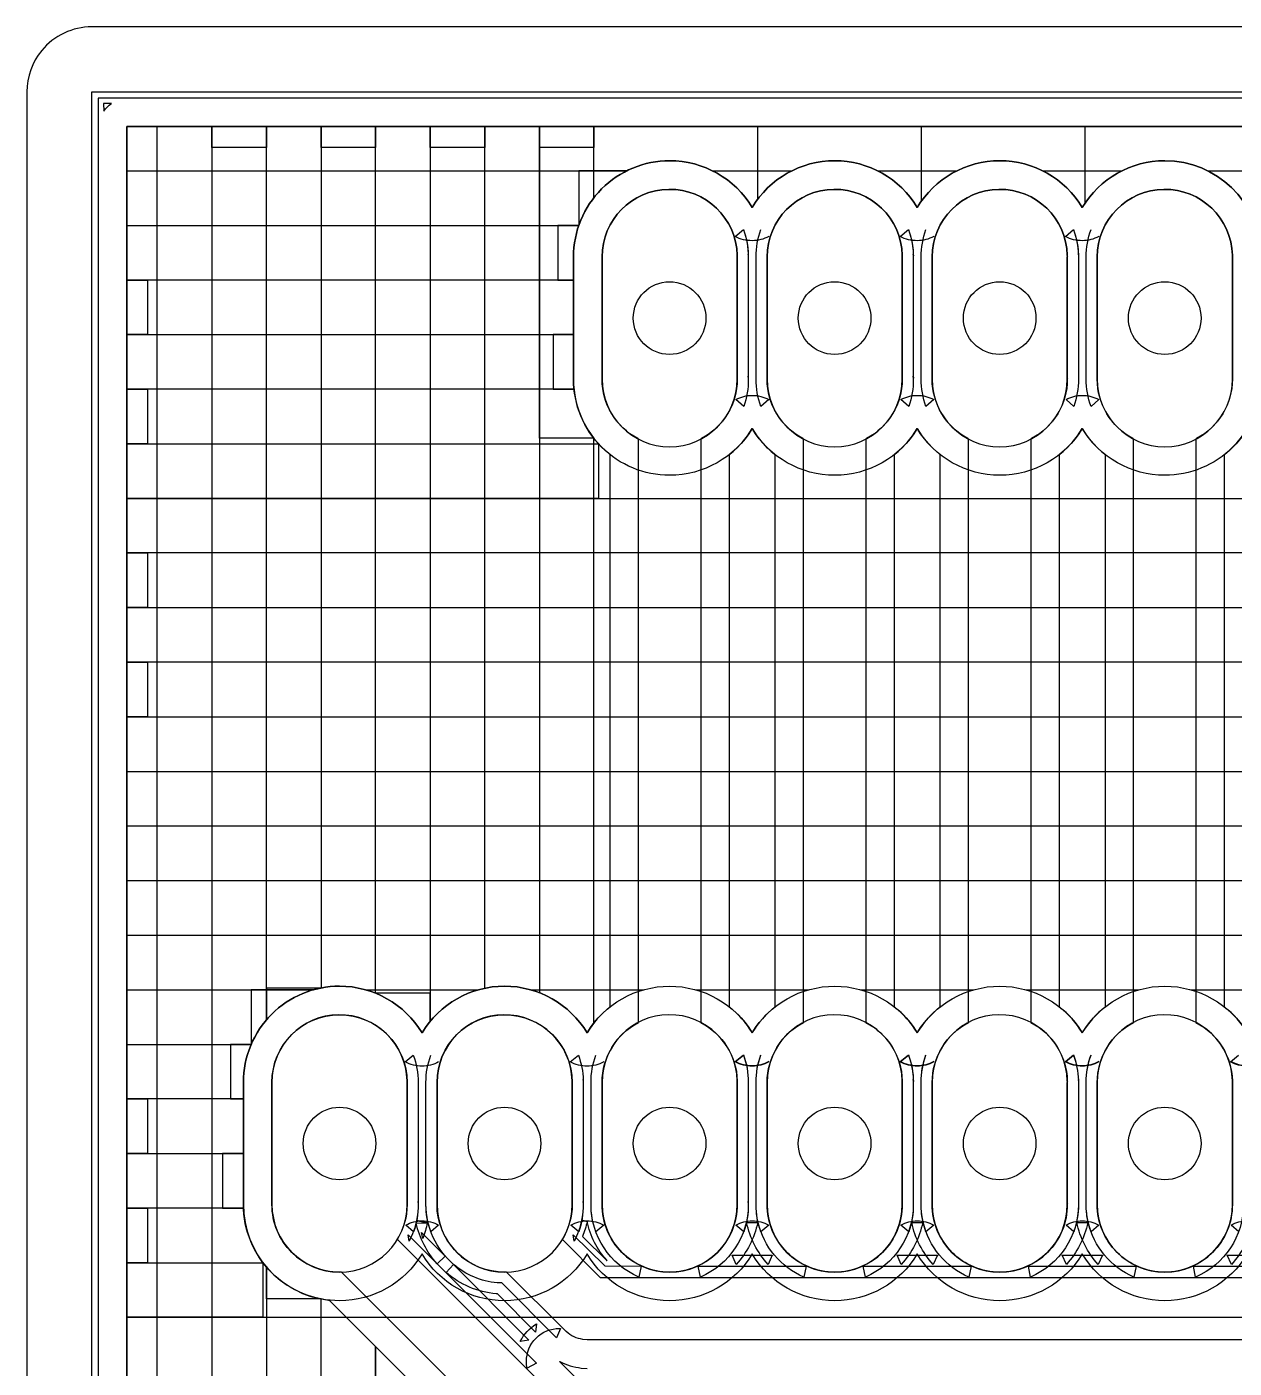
# Model space of a CAD drawing. Extents: x -29 to 3249, y -29 to 2286.
# Drawn here: x -29 to 702, y 1474 to 2286 of the extents above; entities that cross this region are included whole.
import ezdxf

# ---------------------------------------------------------------- set-up
doc = ezdxf.new("R2010")
doc.units = 0
doc.header["$MEASUREMENT"] = 0
doc.layers.get('0').update_dxf_attribs({"linetype": 'CONTINUOUS'})
for name, color, linetype in [('BoardOutline', 7, 'CONTINUOUS'), ('CuttingOutside', 7, 'CONTINUOUS'), ('DrillPlated', 7, 'CONTINUOUS'), ('InsulateBottom', 7, 'CONTINUOUS'), ('InsulateTop', 7, 'CONTINUOUS')]:
    doc.layers.add(name, color=color, linetype=linetype)

# ---------------------------------------------------------------- blocks, each defined once
blk = doc.blocks.new('T3')
blk.add_circle((0, 0), 22)
blk.add_circle((0, 0), 22)

msp = doc.modelspace()

# ---------------------------------------------------------------- linework, layer by layer
at = {"layer": 'BoardOutline'}
msp.add_lwpolyline([(10.000001, 10.000001), (10.000001, 2247), (10.000001, 2247), (3209.199951, 2247), (3209.199951, 2247), (3209.199951, 10.000001), (3209.199951, 10.000001), (10.000001, 10.000001)], dxfattribs=at)
msp.add_lwpolyline([(10.000001, 10.000001), (10.000001, 2247), (10.000001, 2247), (3209.199951, 2247), (3209.199951, 2247), (3209.199951, 10.000001), (3209.199951, 10.000001), (10.000001, 10.000001)], dxfattribs=at)
at = {"layer": 'CuttingOutside'}
msp.add_lwpolyline([(1530.885742, 2286.435059), (10.000001, 2286.417236), (10.000001, 2286.417236, 0.224434), (-20.433071, 2272.047119), (-20.433071, 2272.047119), (-20.433071, 2272.007813), (-20.433071, 2272.007813, 0.173802), (-29.409449, 2247.007813), (-29.409449, 2247.007813), (-29.429132, 1207.263794)], format="xyb", dxfattribs=at)
at = {"layer": 'InsulateBottom'}
for points in [[(3205.511719, 2243.307129), (13.779527, 2243.307129), (13.779527, 2243.307129), (13.779527, 13.779527), (13.779527, 13.779527), (3205.511719, 13.779527), (3205.511719, 13.779527), (3205.511719, 2243.307129)], [(3188.189209, 2225.984375), (31.102364, 2225.984375), (31.102364, 2225.984375), (31.102364, 31.102364), (31.102364, 31.102364), (3188.189209, 31.102364), (3188.189209, 31.102364), (3188.189209, 2225.984375)], [(31.102364, 2199.212646), (334.055115, 2199.212646), (334.055115, 2199.212646), (304.921265, 2199.212646), (304.921265, 2199.212646), (304.921265, 2166.141846)], [(386.023651, 2199.212646), (434.055145, 2199.212646)], [(486.023621, 2199.212646), (534.055115, 2199.212646)], [(586.023621, 2199.212646), (634.055115, 2199.212646)], [(686.023621, 2199.212646), (1384.055054, 2199.212646), (1384.055054, 2199.212646), (1354.921265, 2199.212646), (1354.921265, 2199.212646), (1354.921265, 2166.141846)], [(31.102364, 2166.141846), (304.921265, 2166.141846), (304.921265, 2166.141846), (292.322845, 2166.141846), (292.322845, 2166.141846), (292.322845, 2133.070801), (292.322845, 2133.070801), (301.771637, 2133.070801), (301.771637, 2133.070801), (31.102364, 2133.070801), (31.102364, 2133.070801), (43.700787, 2133.070801), (43.700787, 2133.070801), (43.700787, 2100), (43.700787, 2100), (31.102364, 2100), (31.102364, 2100), (301.771637, 2100), (301.771637, 2100), (289.566925, 2100), (289.566925, 2100), (289.566925, 2066.928955), (289.566925, 2066.928955), (302.165344, 2066.928955), (302.165344, 2066.928955), (31.102364, 2066.928955), (31.102364, 2066.928955), (43.700787, 2066.928955), (43.700787, 2066.928955), (43.700787, 2033.858276), (43.700787, 2033.858276), (31.102364, 2033.858276), (31.102364, 2033.858276), (316.929138, 2033.858276), (316.929138, 2033.858276), (316.929138, 2000.787476), (316.929138, 2000.787476), (31.102364, 2000.787476), (31.102364, 2000.787476), (3188.189209, 2000.787476)], [(3188.189209, 1967.716553), (31.102364, 1967.716553), (31.102364, 1967.716553), (43.700787, 1967.716553), (43.700787, 1967.716553), (43.700787, 1934.64563), (43.700787, 1934.64563), (31.102364, 1934.64563), (31.102364, 1934.64563), (3188.189209, 1934.64563)], [(3188.189209, 1901.574829), (31.102364, 1901.574829), (31.102364, 1901.574829), (43.700787, 1901.574829), (43.700787, 1901.574829), (43.700787, 1868.504028), (43.700787, 1868.504028), (31.102364, 1868.504028), (31.102364, 1868.504028), (3188.189209, 1868.504028)], [(31.102364, 1835.433105), (1184.251953, 1835.433105), (1184.251953, 1835.433105), (1151.18103, 1835.433105), (1151.18103, 1835.433105), (1151.18103, 1802.362183)], [(31.102364, 1802.362183), (1151.18103, 1802.362183), (1151.18103, 1802.362183), (1118.110229, 1802.362183), (1118.110229, 1802.362183), (1118.110229, 1769.29126)], [(31.102364, 1769.29126), (1118.110229, 1769.29126), (1118.110229, 1769.29126), (1085.039307, 1769.29126), (1085.039307, 1769.29126), (1085.039307, 1736.220581)], [(31.102364, 1736.220581), (1085.039307, 1736.220581), (1085.039307, 1736.220581), (1051.968506, 1736.220581), (1051.968506, 1736.220581), (1051.968506, 1703.149658)], [(31.102364, 1703.149658), (144.291336, 1703.149658), (144.291336, 1703.149658), (106.496071, 1703.149658), (106.496071, 1703.149658), (106.496071, 1670.078735)], [(175.787399, 1703.149658), (244.291336, 1703.149658)], [(275.787415, 1703.149658), (344.291321, 1703.149658)], [(375.787415, 1703.149658), (444.291321, 1703.149658)], [(475.787415, 1703.149658), (544.291321, 1703.149658)], [(575.787415, 1703.149658), (644.291321, 1703.149658)], [(675.787415, 1703.149658), (744.291382, 1703.149658)], [(31.102364, 1670.078735), (106.496071, 1670.078735), (106.496071, 1670.078735), (93.897636, 1670.078735), (93.897636, 1670.078735), (93.897636, 1637.007813), (93.897636, 1637.007813), (101.771652, 1637.007813), (101.771652, 1637.007813), (31.102364, 1637.007813), (31.102364, 1637.007813), (43.700787, 1637.007813), (43.700787, 1637.007813), (43.700787, 1603.93689), (43.700787, 1603.93689), (31.102364, 1603.93689), (31.102364, 1603.93689), (101.771652, 1603.93689), (101.771652, 1603.93689), (89.173225, 1603.93689), (89.173225, 1603.93689), (89.173225, 1570.866211), (89.173225, 1570.866211), (101.771652, 1570.866211), (101.771652, 1570.866211), (31.102364, 1570.866211), (31.102364, 1570.866211), (43.700787, 1570.866211), (43.700787, 1570.866211), (43.700787, 1537.795288), (43.700787, 1537.795288), (31.102364, 1537.795288), (31.102364, 1537.795288), (113.58268, 1537.795288), (113.58268, 1537.795288), (113.58268, 1504.724365), (113.58268, 1504.724365), (31.102364, 1504.724365), (31.102364, 1504.724365), (953.543274, 1504.724365)]]:
    msp.add_lwpolyline(points, dxfattribs=at)
for points in [[(21.850393, 2239.960693), (17.125984, 2239.960693), (17.125984, 2239.960693), (17.322834, 2235.433105), (17.322834, 2235.433105, -0.096546), (21.850393, 2239.960693)], [(718.307129, 2073.031494, -0.414214), (660.039368, 2014.763672), (660.039368, 2014.763672, -0.263757), (610.039368, 2043.110229), (610.039368, 2043.110229, -0.263757), (560.039368, 2014.763672), (560.039368, 2014.763672, -0.263757), (510.039368, 2043.110229), (510.039368, 2043.110229, -0.263757), (460.039368, 2014.763672), (460.039368, 2014.763672, -0.263757), (410.039368, 2043.110229), (410.039368, 2043.110229, -0.263757), (360.039368, 2014.763672), (360.039368, 2014.763672, -0.414214), (301.771637, 2073.031494), (301.771637, 2073.031494), (301.771637, 2147.047363), (301.771637, 2147.047363, -0.414214), (360.039368, 2205.314941), (360.039368, 2205.314941, -0.263757), (410.039368, 2176.968506), (410.039368, 2176.968506, -0.263757), (460.039368, 2205.314941), (460.039368, 2205.314941, -0.263757), (510.039368, 2176.968506), (510.039368, 2176.968506, -0.263757), (560.039368, 2205.314941), (560.039368, 2205.314941, -0.263757), (610.039368, 2176.968506)], [(610.039368, 2176.968506, -0.263757), (660.039368, 2205.314941), (660.039368, 2205.314941, -0.403376), (718.307129, 2149.212646)], [(400.984222, 2148.031494, 0.988056), (319.094482, 2147.047363), (319.094482, 2147.047363), (319.094482, 2073.031494), (319.094482, 2073.031494, 1), (400.984222, 2073.031494), (400.984222, 2073.031494), (400.984222, 2147.047363), (400.984222, 2147.047363, 0.049629), (400.984222, 2147.834717), (400.984222, 2147.834717), (400.984222, 2148.031494)], [(500.984253, 2148.031494, 0.988056), (419.094513, 2147.047363), (419.094513, 2147.047363), (419.094513, 2073.031494), (419.094513, 2073.031494, 1), (500.984253, 2073.031494), (500.984253, 2073.031494), (500.984253, 2147.047363), (500.984253, 2147.047363, 0.049629), (500.984253, 2147.834717), (500.984253, 2147.834717), (500.984253, 2148.031494)], [(600.984253, 2148.031494, 0.988056), (519.094482, 2147.047363), (519.094482, 2147.047363), (519.094482, 2073.031494), (519.094482, 2073.031494, 1), (600.984253, 2073.031494), (600.984253, 2073.031494), (600.984253, 2147.047363), (600.984253, 2147.047363, 0.049629), (600.984253, 2147.834717), (600.984253, 2147.834717), (600.984253, 2148.031494)], [(700.984253, 2148.031494, 0.988056), (619.094482, 2147.047363), (619.094482, 2147.047363), (619.094482, 2073.031494), (619.094482, 2073.031494, 1), (700.984253, 2073.031494), (700.984253, 2073.031494), (700.984253, 2147.047363), (700.984253, 2147.047363, 0.049628), (700.984253, 2147.834717), (700.984253, 2147.834717), (700.984253, 2148.031494)], [(420.078735, 2159.448975, -0.128687), (410.039368, 2156.889648), (410.039368, 2156.889648, -0.132996), (399.803131, 2159.448975), (399.803131, 2159.448975), (404.724426, 2163.58252), (404.724426, 2163.58252, -0.08052), (407.677185, 2148.425293), (407.677185, 2148.425293), (407.677185, 2148.818848), (407.677185, 2148.818848, -0.041448), (407.677185, 2147.047363), (407.677185, 2147.047363), (407.677185, 2074.212646), (407.677185, 2074.212646), (407.677185, 2074.803223), (407.677185, 2074.803223, -0.041454), (407.677185, 2073.031494), (407.677185, 2073.031494, -0.088838), (404.921265, 2056.496094), (404.921265, 2056.496094), (400.196869, 2060.629883), (400.196869, 2060.629883, -0.128667), (410.039368, 2063.188965), (410.039368, 2063.188965, -0.128686), (420.078735, 2060.629883), (420.078735, 2060.629883), (415.354309, 2056.496094), (415.354309, 2056.496094, -0.088837), (412.401581, 2073.031494), (412.401581, 2073.031494), (412.401581, 2147.047363), (412.401581, 2147.047363, -0.088836), (415.354309, 2163.58252)], [(520.078735, 2159.448975, -0.128687), (510.039368, 2156.889648), (510.039368, 2156.889648, -0.132996), (499.803131, 2159.448975), (499.803131, 2159.448975), (504.724396, 2163.58252), (504.724396, 2163.58252, -0.088836), (507.677185, 2147.047363), (507.677185, 2147.047363), (507.677185, 2074.212646), (507.677185, 2074.212646), (507.677185, 2074.803223), (507.677185, 2074.803223, -0.041454), (507.677185, 2073.031494), (507.677185, 2073.031494, -0.088838), (504.921265, 2056.496094), (504.921265, 2056.496094), (500.196869, 2060.629883), (500.196869, 2060.629883, -0.128667), (510.039368, 2063.188965), (510.039368, 2063.188965, -0.128686), (520.078735, 2060.629883), (520.078735, 2060.629883), (515.354309, 2056.496094), (515.354309, 2056.496094, -0.088837), (512.40155, 2073.031494), (512.40155, 2073.031494), (512.40155, 2147.047363), (512.40155, 2147.047363, -0.088836), (515.354309, 2163.58252)], [(620.078735, 2159.448975, -0.128687), (610.039368, 2156.889648), (610.039368, 2156.889648, -0.132995), (599.803162, 2159.448975), (599.803162, 2159.448975), (604.724365, 2163.58252), (604.724365, 2163.58252, -0.088836), (607.677185, 2147.047363), (607.677185, 2147.047363), (607.677185, 2073.031494), (607.677185, 2073.031494, -0.088838), (604.921265, 2056.496094), (604.921265, 2056.496094), (600.196838, 2060.629883), (600.196838, 2060.629883, -0.128667), (610.039368, 2063.188965), (610.039368, 2063.188965, -0.128686), (620.078735, 2060.629883), (620.078735, 2060.629883), (615.354309, 2056.496094), (615.354309, 2056.496094, -0.088837), (612.40155, 2073.031494), (612.40155, 2073.031494), (612.40155, 2147.047363), (612.40155, 2147.047363, -0.088836), (615.354309, 2163.58252)], [(710.039368, 1543.110229, -0.263757), (660.039368, 1514.763794), (660.039368, 1514.763794, -0.263757), (610.039368, 1543.110229), (610.039368, 1543.110229, -0.263757), (560.039368, 1514.763794), (560.039368, 1514.763794, -0.263757), (510.039368, 1543.110229), (510.039368, 1543.110229, -0.263757), (460.039368, 1514.763794), (460.039368, 1514.763794, -0.263757), (410.039368, 1543.110229), (410.039368, 1543.110229, -0.263757), (360.039368, 1514.763794), (360.039368, 1514.763794, -0.263757), (310.039368, 1543.110229), (310.039368, 1543.110229, -0.263757), (260.039368, 1514.763794), (260.039368, 1514.763794, -0.263757), (210.039368, 1543.110229), (210.039368, 1543.110229, -0.263757), (160.039368, 1514.763794), (160.039368, 1514.763794, -0.414214), (101.771652, 1573.031494), (101.771652, 1573.031494), (101.771652, 1647.047241), (101.771652, 1647.047241, -0.414214), (160.039368, 1705.314941), (160.039368, 1705.314941, -0.263757), (210.039368, 1676.968506), (210.039368, 1676.968506, -0.263757), (260.039368, 1705.314941), (260.039368, 1705.314941, -0.263757), (310.039368, 1676.968506), (310.039368, 1676.968506, -0.263757), (360.039368, 1705.314941), (360.039368, 1705.314941, -0.263757), (410.039368, 1676.968506), (410.039368, 1676.968506, -0.263757), (460.039368, 1705.314941), (460.039368, 1705.314941, -0.263757), (510.039368, 1676.968506), (510.039368, 1676.968506, -0.263757), (560.039368, 1705.314941), (560.039368, 1705.314941, -0.263757), (610.039368, 1676.968506), (610.039368, 1676.968506, -0.263757), (660.039368, 1705.314941), (660.039368, 1705.314941, -0.263757), (710.039368, 1676.968506)], [(200.984253, 1648.031494, 0.988055), (119.09449, 1647.047241), (119.09449, 1647.047241), (119.09449, 1573.031494), (119.09449, 1573.031494, 1), (200.984253, 1573.031494), (200.984253, 1573.031494), (200.984253, 1647.047241), (200.984253, 1647.047241, 0.049629), (200.984253, 1647.834595), (200.984253, 1647.834595), (200.984253, 1648.031494)], [(300.984253, 1648.031494, 0.988055), (219.094498, 1647.047241), (219.094498, 1647.047241), (219.094498, 1573.031494), (219.094498, 1573.031494, 1), (300.984253, 1573.031494), (300.984253, 1573.031494), (300.984253, 1647.047241), (300.984253, 1647.047241, 0.049629), (300.984253, 1647.834595), (300.984253, 1647.834595), (300.984253, 1648.031494)], [(400.984222, 1648.031494, 0.988055), (319.094482, 1647.047241), (319.094482, 1647.047241), (319.094482, 1573.031494), (319.094482, 1573.031494, 1), (400.984222, 1573.031494), (400.984222, 1573.031494), (400.984222, 1647.047241), (400.984222, 1647.047241, 0.049629), (400.984222, 1647.834595), (400.984222, 1647.834595), (400.984222, 1648.031494)], [(500.984253, 1648.031494, 0.988055), (419.094513, 1647.047241), (419.094513, 1647.047241), (419.094513, 1573.031494), (419.094513, 1573.031494, 1), (500.984253, 1573.031494), (500.984253, 1573.031494), (500.984253, 1647.047241), (500.984253, 1647.047241, 0.049629), (500.984253, 1647.834595), (500.984253, 1647.834595), (500.984253, 1648.031494)], [(600.984253, 1648.031494, 0.988055), (519.094482, 1647.047241), (519.094482, 1647.047241), (519.094482, 1573.031494), (519.094482, 1573.031494, 1), (600.984253, 1573.031494), (600.984253, 1573.031494), (600.984253, 1647.047241), (600.984253, 1647.047241, 0.049629), (600.984253, 1647.834595), (600.984253, 1647.834595), (600.984253, 1648.031494)], [(700.984253, 1648.031494, 0.988055), (619.094482, 1647.047241), (619.094482, 1647.047241), (619.094482, 1573.031494), (619.094482, 1573.031494, 1), (700.984253, 1573.031494), (700.984253, 1573.031494), (700.984253, 1647.047241), (700.984253, 1647.047241, 0.049628), (700.984253, 1647.834595), (700.984253, 1647.834595), (700.984253, 1648.031494)], [(220.078751, 1659.44873, -0.128686), (210.039368, 1656.889771), (210.039368, 1656.889771, -0.132994), (199.803162, 1659.44873), (199.803162, 1659.44873), (204.724411, 1663.582642), (204.724411, 1663.582642, -0.088837), (207.677155, 1647.047241), (207.677155, 1647.047241), (207.677155, 1573.031494), (207.677155, 1573.031494, -0.088838), (204.921249, 1556.496094), (204.921249, 1556.496094), (200.196838, 1560.629883), (200.196838, 1560.629883, -0.128667), (210.039368, 1563.188965), (210.039368, 1563.188965, -0.128687), (220.078751, 1560.629883), (220.078751, 1560.629883), (215.35434, 1556.496094), (215.35434, 1556.496094, -0.088837), (212.401566, 1573.031494), (212.401566, 1573.031494), (212.401566, 1647.047241), (212.401566, 1647.047241, -0.088837), (215.35434, 1663.582642)], [(320.078735, 1659.44873, -0.128686), (310.039368, 1656.889771), (310.039368, 1656.889771, -0.132994), (299.803162, 1659.44873), (299.803162, 1659.44873), (304.724396, 1663.582642), (304.724396, 1663.582642, -0.080521), (307.677155, 1648.425293), (307.677155, 1648.425293), (307.677155, 1648.81897), (307.677155, 1648.81897, -0.041454), (307.677155, 1647.047241), (307.677155, 1647.047241), (307.677155, 1574.212646), (307.677155, 1574.212646), (307.677155, 1574.803101), (307.677155, 1574.803101, -0.041451), (307.677155, 1573.031494), (307.677155, 1573.031494, -0.088838), (304.921265, 1556.496094), (304.921265, 1556.496094), (300.196869, 1560.629883), (300.196869, 1560.629883, -0.128667), (310.039368, 1563.188965), (310.039368, 1563.188965, -0.128687), (320.078735, 1560.629883), (320.078735, 1560.629883), (315.35434, 1556.496094), (315.35434, 1556.496094, -0.088837), (312.40155, 1573.031494), (312.40155, 1573.031494), (312.40155, 1647.047241), (312.40155, 1647.047241, -0.088837), (315.35434, 1663.582642)], [(420.078735, 1659.44873, -0.128686), (410.039368, 1656.889771), (410.039368, 1656.889771, -0.132994), (399.803131, 1659.44873), (399.803131, 1659.44873), (404.724426, 1663.582642), (404.724426, 1663.582642, -0.088837), (407.677185, 1647.047241), (407.677185, 1647.047241), (407.677185, 1574.212646), (407.677185, 1574.212646), (407.677185, 1574.803101), (407.677185, 1574.803101, -0.041451), (407.677185, 1573.031494), (407.677185, 1573.031494, -0.088838), (404.921265, 1556.496094), (404.921265, 1556.496094), (400.196869, 1560.629883), (400.196869, 1560.629883, -0.128667), (410.039368, 1563.188965), (410.039368, 1563.188965, -0.128687), (420.078735, 1560.629883), (420.078735, 1560.629883), (415.354309, 1556.496094), (415.354309, 1556.496094, -0.088837), (412.401581, 1573.031494), (412.401581, 1573.031494), (412.401581, 1647.047241), (412.401581, 1647.047241, -0.088837), (415.354309, 1663.582642)], [(520.078735, 1659.44873, -0.128686), (510.039368, 1656.889771), (510.039368, 1656.889771, -0.132994), (499.803131, 1659.44873), (499.803131, 1659.44873), (504.724396, 1663.582642), (504.724396, 1663.582642, -0.080521), (507.677185, 1648.425293), (507.677185, 1648.425293), (507.677185, 1648.81897), (507.677185, 1648.81897, -0.041454), (507.677185, 1647.047241), (507.677185, 1647.047241), (507.677185, 1573.031494), (507.677185, 1573.031494, -0.088838), (504.921265, 1556.496094), (504.921265, 1556.496094), (500.196869, 1560.629883), (500.196869, 1560.629883, -0.128667), (510.039368, 1563.188965), (510.039368, 1563.188965, -0.128687), (520.078735, 1560.629883), (520.078735, 1560.629883), (515.354309, 1556.496094), (515.354309, 1556.496094, -0.088837), (512.40155, 1573.031494), (512.40155, 1573.031494), (512.40155, 1647.047241), (512.40155, 1647.047241, -0.088837), (515.354309, 1663.582642)], [(620.078735, 1659.44873, -0.128686), (610.039368, 1656.889771), (610.039368, 1656.889771, -0.132994), (599.803162, 1659.44873), (599.803162, 1659.44873), (604.724365, 1663.582642), (604.724365, 1663.582642, -0.080521), (607.677185, 1648.425293), (607.677185, 1648.425293), (607.677185, 1648.81897), (607.677185, 1648.81897, -0.041454), (607.677185, 1647.047241), (607.677185, 1647.047241), (607.677185, 1573.031494), (607.677185, 1573.031494, -0.088838), (604.921265, 1556.496094), (604.921265, 1556.496094), (600.196838, 1560.629883), (600.196838, 1560.629883, -0.128667), (610.039368, 1563.188965), (610.039368, 1563.188965, -0.128687), (620.078735, 1560.629883), (620.078735, 1560.629883), (615.354309, 1556.496094), (615.354309, 1556.496094, -0.088837), (612.40155, 1573.031494), (612.40155, 1573.031494), (612.40155, 1647.047241), (612.40155, 1647.047241, -0.088837), (615.354309, 1663.582642)], [(710.039368, 1656.889771, -0.132995), (699.803101, 1659.44873), (699.803101, 1659.44873), (704.724365, 1663.582642)], [(704.921265, 1556.496094), (700.196838, 1560.629883), (700.196838, 1560.629883, -0.128667), (710.039368, 1563.188965)]]:
    msp.add_lwpolyline(points, format="xyb", dxfattribs=at)
at = {"layer": 'InsulateTop'}
for points in [[(3205.511719, 2243.307129), (13.779527, 2243.307129), (13.779527, 2243.307129), (13.779527, 13.779527), (13.779527, 13.779527), (3205.511719, 13.779527), (3205.511719, 13.779527), (3205.511719, 2243.307129)], [(31.102364, 2225.984375), (3188.189209, 2225.984375), (3188.189209, 2225.984375), (3188.189209, 31.102364), (3188.189209, 31.102364), (31.102364, 31.102364), (31.102364, 31.102364), (31.102364, 2225.984375)], [(49.6063, 31.102364), (49.6063, 2225.984375)], [(181.889755, 1700.984253), (181.889755, 2225.984375), (181.889755, 2225.984375), (181.889755, 2213.385742), (181.889755, 2213.385742), (148.818893, 2213.385742), (148.818893, 2213.385742), (148.818893, 2225.984375), (148.818893, 2225.984375), (148.818893, 1704.133911), (148.818893, 1704.133911), (115.748032, 1704.133911), (115.748032, 1704.133911), (115.748032, 1684.842529), (115.748032, 1684.842529), (115.748032, 2225.984375), (115.748032, 2225.984375), (115.748032, 2213.385742), (115.748032, 2213.385742), (82.677162, 2213.385742), (82.677162, 2213.385742), (82.677162, 2225.984375), (82.677162, 2225.984375), (82.677162, 31.102364)], [(248.031494, 1704.133911), (248.031494, 2225.984375), (248.031494, 2225.984375), (248.031494, 2213.385742), (248.031494, 2213.385742), (214.960632, 2213.385742), (214.960632, 2213.385742), (214.960632, 2225.984375), (214.960632, 2225.984375), (214.960632, 1684.055176), (214.960632, 1684.055176), (214.960632, 1700.984253), (214.960632, 1700.984253), (181.889755, 1700.984253)], [(314.173248, 1683.070923), (314.173248, 2037.204712), (314.173248, 2037.204712), (281.102356, 2037.204712), (281.102356, 2037.204712), (281.102356, 2225.984375), (281.102356, 2225.984375), (281.102356, 1701.37793)], [(314.173248, 2183.070801), (314.173248, 2225.984375), (314.173248, 2225.984375), (314.173248, 2213.385742), (314.173248, 2213.385742), (281.102356, 2213.385742)], [(413.385834, 2181.889648), (413.385834, 2225.984375)], [(512.59845, 2180.905518), (512.59845, 2225.984375)], [(611.811035, 2179.724365), (611.811035, 2225.984375)], [(148.818893, 1204.133911), (148.818893, 1515.944824), (148.818893, 1515.944824), (115.748032, 1515.944824), (115.748032, 1515.944824), (115.748032, 1535.236328), (115.748032, 1535.236328), (115.748032, 1184.842529)], [(181.889755, 1453.93689), (181.889755, 1487.007813), (181.889755, 1487.007813), (181.889755, 1200.984253)], [(525, 1246.259766), (293.307098, 1477.952759)]]:
    msp.add_lwpolyline(points, dxfattribs=at)
for points in [[(21.850393, 2239.960693), (17.125984, 2239.960693), (17.125984, 2239.960693), (17.322834, 2235.433105), (17.322834, 2235.433105, -0.096546), (21.850393, 2239.960693)], [(718.307129, 2149.212646, 0.403376), (660.039368, 2205.314941), (660.039368, 2205.314941, 0.263757), (610.039368, 2176.968506), (610.039368, 2176.968506, 0.263757), (560.039368, 2205.314941), (560.039368, 2205.314941, 0.263757), (510.039368, 2176.968506), (510.039368, 2176.968506, 0.263757), (460.039368, 2205.314941), (460.039368, 2205.314941, 0.263757), (410.039368, 2176.968506), (410.039368, 2176.968506, 0.263757), (360.039368, 2205.314941), (360.039368, 2205.314941, 0.414214), (301.771637, 2147.047363), (301.771637, 2147.047363), (301.771637, 2073.031494), (301.771637, 2073.031494, 0.227717), (323.62204, 2027.559082), (323.62204, 2027.559082), (323.818909, 2027.362183), (323.818909, 2027.362183), (323.818909, 1692.716431), (323.818909, 1692.716431, 0.090514), (310.039368, 1676.968506), (310.039368, 1676.968506, 0.263757), (260.039368, 1705.314941), (260.039368, 1705.314941, 0.263757), (210.039368, 1676.968506), (210.039368, 1676.968506, 0.263757), (160.039368, 1705.314941), (160.039368, 1705.314941, 0.414214), (101.771652, 1647.047241), (101.771652, 1647.047241), (101.771652, 1573.031494), (101.771652, 1573.031494, 0.38088), (153.346466, 1515.157593), (153.346466, 1515.157593), (153.937012, 1514.960571), (153.937012, 1514.960571), (463.582672, 1205.314941)], [(400.984222, 2148.031494), (400.984222, 2147.834717), (400.984222, 2147.834717, -0.049629), (400.984222, 2147.047363), (400.984222, 2147.047363), (400.984222, 2073.818848), (400.984222, 2073.818848, -0.049629), (400.984222, 2073.031494), (400.984222, 2073.031494, -0.276542), (379.330688, 2037.007813), (379.330688, 2037.007813), (378.937012, 2036.811035), (378.937012, 2036.811035), (378.937012, 1683.2677), (378.937012, 1683.2677, -0.272967), (400.984222, 1648.031494), (400.984222, 1648.031494), (400.984222, 1647.834595), (400.984222, 1647.834595, -0.049629), (400.984222, 1647.047241), (400.984222, 1647.047241), (400.984222, 1573.818848), (400.984222, 1573.818848, -0.049629), (400.984222, 1573.031494), (400.984222, 1573.031494, -0.414214), (360.039368, 1532.08667), (360.039368, 1532.08667, -0.414214), (319.094482, 1573.031494), (319.094482, 1573.031494), (319.094482, 1647.047241), (319.094482, 1647.047241, -0.279438), (341.141724, 1683.2677), (341.141724, 1683.2677), (341.141724, 2036.811035), (341.141724, 2036.811035), (340.748016, 2037.007813), (340.748016, 2037.007813, -0.276541), (319.094482, 2073.031494), (319.094482, 2073.031494), (319.094482, 2147.047363), (319.094482, 2147.047363, -0.988056), (400.984222, 2148.031494)], [(500.984253, 2148.031494), (500.984253, 2147.834717), (500.984253, 2147.834717, -0.049629), (500.984253, 2147.047363), (500.984253, 2147.047363), (500.984253, 2073.818848), (500.984253, 2073.818848, -0.049629), (500.984253, 2073.031494), (500.984253, 2073.031494, -0.276541), (479.330719, 2037.007813), (479.330719, 2037.007813), (478.937012, 2036.811035), (478.937012, 2036.811035), (478.937012, 1683.2677), (478.937012, 1683.2677, -0.272967), (500.984253, 1648.031494), (500.984253, 1648.031494), (500.984253, 1647.834595), (500.984253, 1647.834595, -0.049629), (500.984253, 1647.047241), (500.984253, 1647.047241), (500.984253, 1573.818848), (500.984253, 1573.818848, -0.049629), (500.984253, 1573.031494), (500.984253, 1573.031494, -0.414214), (460.039368, 1532.08667), (460.039368, 1532.08667, -0.414214), (419.094513, 1573.031494), (419.094513, 1573.031494), (419.094513, 1647.047241), (419.094513, 1647.047241, -0.279438), (441.141724, 1683.2677), (441.141724, 1683.2677), (441.141724, 2036.811035), (441.141724, 2036.811035), (440.748047, 2037.007813), (440.748047, 2037.007813, -0.276541), (419.094513, 2073.031494), (419.094513, 2073.031494), (419.094513, 2147.047363), (419.094513, 2147.047363, -0.988056), (500.984253, 2148.031494)], [(600.984253, 2148.031494), (600.984253, 2147.834717), (600.984253, 2147.834717, -0.049629), (600.984253, 2147.047363), (600.984253, 2147.047363), (600.984253, 2073.818848), (600.984253, 2073.818848, -0.049629), (600.984253, 2073.031494), (600.984253, 2073.031494, -0.276541), (579.330688, 2037.007813), (579.330688, 2037.007813), (578.937012, 2036.811035), (578.937012, 2036.811035), (578.937012, 1683.2677), (578.937012, 1683.2677, -0.272967), (600.984253, 1648.031494), (600.984253, 1648.031494), (600.984253, 1647.834595), (600.984253, 1647.834595, -0.049629), (600.984253, 1647.047241), (600.984253, 1647.047241), (600.984253, 1573.818848), (600.984253, 1573.818848, -0.049629), (600.984253, 1573.031494), (600.984253, 1573.031494, -0.414214), (560.039368, 1532.08667), (560.039368, 1532.08667, -0.414214), (519.094482, 1573.031494), (519.094482, 1573.031494), (519.094482, 1647.047241), (519.094482, 1647.047241, -0.279438), (541.141724, 1683.2677), (541.141724, 1683.2677), (541.141724, 2036.811035), (541.141724, 2036.811035), (540.748047, 2037.007813), (540.748047, 2037.007813, -0.276541), (519.094482, 2073.031494), (519.094482, 2073.031494), (519.094482, 2147.047363), (519.094482, 2147.047363, -0.988056), (600.984253, 2148.031494)], [(700.984253, 2148.031494), (700.984253, 2147.834717), (700.984253, 2147.834717, -0.049628), (700.984253, 2147.047363), (700.984253, 2147.047363), (700.984253, 2073.818848), (700.984253, 2073.818848, -0.049628), (700.984253, 2073.031494), (700.984253, 2073.031494, -0.276541), (679.33075, 2037.007813), (679.33075, 2037.007813), (678.937012, 2036.811035), (678.937012, 2036.811035), (678.937012, 1683.2677), (678.937012, 1683.2677, -0.272967), (700.984253, 1648.031494), (700.984253, 1648.031494), (700.984253, 1647.834595), (700.984253, 1647.834595, -0.049628), (700.984253, 1647.047241), (700.984253, 1647.047241), (700.984253, 1573.818848), (700.984253, 1573.818848, -0.049628), (700.984253, 1573.031494), (700.984253, 1573.031494, -0.414214), (660.039368, 1532.08667), (660.039368, 1532.08667, -0.414214), (619.094482, 1573.031494), (619.094482, 1573.031494), (619.094482, 1647.047241), (619.094482, 1647.047241, -0.279438), (641.141724, 1683.2677), (641.141724, 1683.2677), (641.141724, 2036.811035), (641.141724, 2036.811035), (640.748047, 2037.007813), (640.748047, 2037.007813, -0.276541), (619.094482, 2073.031494), (619.094482, 2073.031494), (619.094482, 2147.047363), (619.094482, 2147.047363, -0.988056), (700.984253, 2148.031494)], [(420.078735, 2159.448975, -0.128687), (410.039368, 2156.889648), (410.039368, 2156.889648, -0.132996), (399.803131, 2159.448975), (399.803131, 2159.448975), (404.724426, 2163.58252), (404.724426, 2163.58252, -0.088836), (407.677185, 2147.047363), (407.677185, 2147.047363), (407.677185, 2073.031494), (407.677185, 2073.031494, -0.088824), (404.921265, 2056.496094), (404.921265, 2056.496094), (400.196869, 2060.629883), (400.196869, 2060.629883, -0.128667), (410.039368, 2063.188965), (410.039368, 2063.188965, -0.128686), (420.078735, 2060.629883), (420.078735, 2060.629883), (415.354309, 2056.496094), (415.354309, 2056.496094, -0.088823), (412.401581, 2073.031494), (412.401581, 2073.031494), (412.401581, 2147.047363), (412.401581, 2147.047363, -0.088836), (415.354309, 2163.58252)], [(520.078735, 2159.448975, -0.128687), (510.039368, 2156.889648), (510.039368, 2156.889648, -0.132996), (499.803131, 2159.448975), (499.803131, 2159.448975), (504.724396, 2163.58252), (504.724396, 2163.58252, -0.08052), (507.677185, 2148.425293), (507.677185, 2148.425293), (507.677185, 2148.818848), (507.677185, 2148.818848, -0.041448), (507.677185, 2147.047363), (507.677185, 2147.047363), (507.677185, 2073.031494), (507.677185, 2073.031494, -0.088824), (504.921265, 2056.496094), (504.921265, 2056.496094), (500.196869, 2060.629883), (500.196869, 2060.629883, -0.128667), (510.039368, 2063.188965), (510.039368, 2063.188965, -0.128686), (520.078735, 2060.629883), (520.078735, 2060.629883), (515.354309, 2056.496094), (515.354309, 2056.496094, -0.088823), (512.40155, 2073.031494), (512.40155, 2073.031494), (512.40155, 2147.047363), (512.40155, 2147.047363, -0.088836), (515.354309, 2163.58252)], [(620.078735, 2159.448975, -0.128687), (610.039368, 2156.889648), (610.039368, 2156.889648, -0.132995), (599.803162, 2159.448975), (599.803162, 2159.448975), (604.724365, 2163.58252), (604.724365, 2163.58252, -0.08052), (607.677185, 2148.425293), (607.677185, 2148.425293), (607.677185, 2148.818848), (607.677185, 2148.818848, -0.041448), (607.677185, 2147.047363), (607.677185, 2147.047363), (607.677185, 2073.031494), (607.677185, 2073.031494, -0.088824), (604.921265, 2056.496094), (604.921265, 2056.496094), (600.196838, 2060.629883), (600.196838, 2060.629883, -0.128667), (610.039368, 2063.188965), (610.039368, 2063.188965, -0.128686), (620.078735, 2060.629883), (620.078735, 2060.629883), (615.354309, 2056.496094), (615.354309, 2056.496094, -0.088823), (612.40155, 2073.031494), (612.40155, 2073.031494), (612.40155, 2147.047363), (612.40155, 2147.047363, -0.088836), (615.354309, 2163.58252)], [(710.039368, 1677.165283, 0.089786), (696.259827, 1692.716431), (696.259827, 1692.716431), (696.259827, 2027.362183), (696.259827, 2027.362183), (696.456665, 2027.559082), (696.456665, 2027.559082, 0.227718), (718.307129, 2073.031494)], [(396.456696, 2027.559082, 0.089294), (410.039368, 2043.110229), (410.039368, 2043.110229, 0.089294), (423.62204, 2027.559082), (423.62204, 2027.559082), (423.818909, 2027.362183), (423.818909, 2027.362183), (423.818909, 1692.716431), (423.818909, 1692.716431, 0.089786), (410.039368, 1677.165283), (410.039368, 1677.165283, 0.089786), (396.259827, 1692.716431), (396.259827, 1692.716431), (396.259827, 2027.362183), (396.259827, 2027.362183), (396.456696, 2027.559082)], [(496.456665, 2027.559082, 0.089294), (510.039368, 2043.110229), (510.039368, 2043.110229, 0.089294), (523.622009, 2027.559082), (523.622009, 2027.559082), (523.818909, 2027.362183), (523.818909, 2027.362183), (523.818909, 1692.716431), (523.818909, 1692.716431, 0.089786), (510.039368, 1677.165283), (510.039368, 1677.165283, 0.089786), (496.259857, 1692.716431), (496.259857, 1692.716431), (496.259857, 2027.362183), (496.259857, 2027.362183), (496.456665, 2027.559082)], [(596.456726, 2027.559082, 0.089294), (610.039368, 2043.110229), (610.039368, 2043.110229, 0.089294), (623.622009, 2027.559082), (623.622009, 2027.559082), (623.818909, 2027.362183), (623.818909, 2027.362183), (623.818909, 1692.716431), (623.818909, 1692.716431, 0.089786), (610.039368, 1677.165283), (610.039368, 1677.165283, 0.089786), (596.259827, 1692.716431), (596.259827, 1692.716431), (596.259827, 2027.362183), (596.259827, 2027.362183), (596.456726, 2027.559082)], [(496.653534, 1196.653564), (161.220474, 1532.08667), (161.220474, 1532.08667), (160.039368, 1532.08667), (160.039368, 1532.08667, -0.414214), (119.09449, 1573.031494), (119.09449, 1573.031494), (119.09449, 1647.047241), (119.09449, 1647.047241, -1), (200.984253, 1647.047241), (200.984253, 1647.047241), (200.984253, 1573.818848), (200.984253, 1573.818848, -0.049629), (200.984253, 1573.031494), (200.984253, 1573.031494, -0.13615), (195.078735, 1551.968506), (195.078735, 1551.968506), (195.078735, 1551.771606), (195.078735, 1551.771606), (517.913391, 1228.937012)], [(852.165344, 1491.141724), (310.039368, 1491.141724), (310.039368, 1491.141724), (307.480316, 1491.338623), (307.480316, 1491.338623, -0.150467), (297.440948, 1496.062988), (297.440948, 1496.062988), (297.047241, 1496.259888), (297.047241, 1496.259888, -0.035578), (296.653534, 1496.653564), (296.653534, 1496.653564), (261.220459, 1532.08667), (261.220459, 1532.08667), (260.039368, 1532.08667), (260.039368, 1532.08667), (256.102356, 1532.283447), (256.102356, 1532.283447, -0.386276), (219.094498, 1573.031494), (219.094498, 1573.031494), (219.094498, 1647.047241), (219.094498, 1647.047241, -1), (300.984253, 1647.047241), (300.984253, 1647.047241), (300.984253, 1573.818848), (300.984253, 1573.818848, -0.049629), (300.984253, 1573.031494), (300.984253, 1573.031494, -0.13615), (295.078735, 1551.968506), (295.078735, 1551.968506), (295.078735, 1551.771606), (295.078735, 1551.771606), (317.913391, 1528.937012), (317.913391, 1528.937012), (860.039368, 1528.937012)], [(220.078751, 1659.44873, -0.128686), (210.039368, 1656.889771), (210.039368, 1656.889771, -0.132994), (199.803162, 1659.44873), (199.803162, 1659.44873), (204.724411, 1663.582642), (204.724411, 1663.582642, -0.088837), (207.677155, 1647.047241), (207.677155, 1647.047241), (207.677155, 1574.212646), (207.677155, 1574.212646), (207.677155, 1574.803101), (207.677155, 1574.803101, -0.041451), (207.677155, 1573.031494), (207.677155, 1573.031494, -0.050789), (206.67511, 1563.360474), (206.67511, 1563.360474), (213.18898, 1562.007935), (213.18898, 1562.007935, -0.044241), (210.433075, 1552.559082), (210.433075, 1552.559082), (209.64566, 1556.102295), (209.64566, 1556.102295), (224.015747, 1541.732178), (224.015747, 1541.732178), (219.094498, 1537.204712), (219.094498, 1537.204712, -0.128577), (206.496063, 1561.811035), (206.496063, 1561.811035), (213.18898, 1562.007935), (213.18898, 1562.007935), (206.67511, 1563.360474), (206.67511, 1563.360474, -0.069936), (202.165359, 1550.787476), (202.165359, 1550.787476), (201.574799, 1554.724365), (201.574799, 1554.724365), (279.330688, 1476.968506), (279.330688, 1476.968506), (273.62204, 1474.015625), (273.62204, 1474.015625, -0.049391), (273.228363, 1477.952759), (273.228363, 1477.952759, -0.414214), (293.307098, 1498.031494), (293.307098, 1498.031494), (293.897644, 1498.031494), (293.897644, 1498.031494), (291.535431, 1492.322876), (291.535431, 1492.322876), (258.464569, 1525.590576), (258.464569, 1525.590576), (255.51181, 1525.590576), (255.51181, 1525.590576, -0.15401), (229.118301, 1536.792847), (229.118301, 1536.792847), (229.133865, 1536.811035), (229.133865, 1536.811035), (274.803162, 1490.944946), (274.803162, 1490.944946), (269.48819, 1490.157471), (269.48819, 1490.157471, -0.135332), (279.330688, 1500.787476), (279.330688, 1500.787476), (278.740143, 1495.669312), (278.740143, 1495.669312), (255.708649, 1518.897705), (255.708649, 1518.897705), (254.921265, 1518.897705), (254.921265, 1518.897705, -0.155434), (224.606293, 1531.889771), (224.606293, 1531.889771), (229.133865, 1536.811035), (229.133865, 1536.811035), (229.118301, 1536.792847), (229.118301, 1536.792847, -0.219531), (212.401566, 1573.031494), (212.401566, 1573.031494), (212.401566, 1647.047241), (212.401566, 1647.047241, -0.088837), (215.35434, 1663.582642)], [(320.078735, 1659.44873, -0.128686), (310.039368, 1656.889771), (310.039368, 1656.889771, -0.132994), (299.803162, 1659.44873), (299.803162, 1659.44873), (304.724396, 1663.582642), (304.724396, 1663.582642, -0.080521), (307.677155, 1648.425293), (307.677155, 1648.425293), (307.677155, 1648.81897), (307.677155, 1648.81897, -0.041454), (307.677155, 1647.047241), (307.677155, 1647.047241), (307.677155, 1574.212646), (307.677155, 1574.212646), (307.677155, 1574.803101), (307.677155, 1574.803101, -0.041451), (307.677155, 1573.031494), (307.677155, 1573.031494, -0.050153), (306.699707, 1563.479858), (306.699707, 1563.479858), (310.039368, 1562.795166), (310.039368, 1562.795166, -0.045257), (307.283478, 1553.740112), (307.283478, 1553.740112), (322.24411, 1538.97644), (322.24411, 1538.97644, -0.133678), (310.039368, 1562.795166), (310.039368, 1562.795166), (306.699707, 1563.479858), (306.699707, 1563.479858, -0.070575), (302.165344, 1550.787476), (302.165344, 1550.787476), (301.574799, 1554.724365), (301.574799, 1554.724365), (320.86615, 1535.826782), (320.86615, 1535.826782), (342.716553, 1535.629883), (342.716553, 1535.629883), (341.338593, 1529.133789), (341.338593, 1529.133789, -0.300612), (312.40155, 1573.031494), (312.40155, 1573.031494), (312.40155, 1647.047241), (312.40155, 1647.047241, -0.08881), (315.35434, 1663.582642)], [(420.078735, 1659.645752, -0.128687), (410.039368, 1657.086548), (410.039368, 1657.086548, -0.132996), (399.803131, 1659.645752), (399.803131, 1659.645752), (404.724426, 1663.779419), (404.724426, 1663.779419, -0.089786), (407.677185, 1647.047241), (407.677185, 1647.047241), (407.677185, 1573.031494), (407.677185, 1573.031494, -0.300612), (378.740143, 1529.133789), (378.740143, 1529.133789), (377.362183, 1535.629883), (377.362183, 1535.629883), (442.716553, 1535.629883), (442.716553, 1535.629883), (441.338593, 1529.133789), (441.338593, 1529.133789, -0.239435), (413.634735, 1562.262573), (413.634735, 1562.262573), (413.385834, 1562.204712), (413.385834, 1562.204712, -0.133622), (400.393677, 1536.811035), (400.393677, 1536.811035), (397.834656, 1542.322876), (397.834656, 1542.322876), (422.24408, 1542.322876), (422.24408, 1542.322876), (419.685059, 1536.811035), (419.685059, 1536.811035, -0.133622), (406.692902, 1562.204712), (406.692902, 1562.204712), (413.385834, 1562.204712), (413.385834, 1562.204712), (413.634735, 1562.262573), (413.634735, 1562.262573, -0.057069), (412.401581, 1573.031494), (412.401581, 1573.031494), (412.401581, 1647.047241), (412.401581, 1647.047241, -0.089786), (415.354309, 1663.779419)], [(520.078735, 1659.645752, -0.128687), (510.039368, 1657.086548), (510.039368, 1657.086548, -0.132996), (499.803131, 1659.645752), (499.803131, 1659.645752), (504.724396, 1663.779419), (504.724396, 1663.779419, -0.089786), (507.677185, 1647.047241), (507.677185, 1647.047241), (507.677185, 1573.031494), (507.677185, 1573.031494, -0.300612), (478.740173, 1529.133789), (478.740173, 1529.133789), (477.362213, 1535.629883), (477.362213, 1535.629883), (542.716553, 1535.629883), (542.716553, 1535.629883), (541.338562, 1529.133789), (541.338562, 1529.133789, -0.239435), (513.634766, 1562.262573), (513.634766, 1562.262573), (513.385803, 1562.204712), (513.385803, 1562.204712, -0.133622), (500.393707, 1536.811035), (500.393707, 1536.811035), (497.834625, 1542.322876), (497.834625, 1542.322876), (522.24408, 1542.322876), (522.24408, 1542.322876), (519.685059, 1536.811035), (519.685059, 1536.811035, -0.133622), (506.692902, 1562.204712), (506.692902, 1562.204712), (513.385803, 1562.204712), (513.385803, 1562.204712), (513.634766, 1562.262573), (513.634766, 1562.262573, -0.057069), (512.40155, 1573.031494), (512.40155, 1573.031494), (512.40155, 1647.047241), (512.40155, 1647.047241, -0.089786), (515.354309, 1663.779419)], [(620.078735, 1659.645752, -0.128687), (610.039368, 1657.086548), (610.039368, 1657.086548, -0.132995), (599.803162, 1659.645752), (599.803162, 1659.645752), (604.724365, 1663.779419), (604.724365, 1663.779419, -0.082499), (607.677185, 1648.228271), (607.677185, 1648.228271), (607.677185, 1648.81897), (607.677185, 1648.81897, -0.041454), (607.677185, 1647.047241), (607.677185, 1647.047241), (607.677185, 1573.031494), (607.677185, 1573.031494, -0.300612), (578.740173, 1529.133789), (578.740173, 1529.133789), (577.362183, 1535.629883), (577.362183, 1535.629883), (642.716553, 1535.629883), (642.716553, 1535.629883), (641.338562, 1529.133789), (641.338562, 1529.133789, -0.239435), (613.634766, 1562.262573), (613.634766, 1562.262573), (613.385864, 1562.204712), (613.385864, 1562.204712, -0.133622), (600.393738, 1536.811035), (600.393738, 1536.811035), (597.834656, 1542.322876), (597.834656, 1542.322876), (622.244141, 1542.322876), (622.244141, 1542.322876), (619.684998, 1536.811035), (619.684998, 1536.811035, -0.133621), (606.692932, 1562.204712), (606.692932, 1562.204712), (613.385864, 1562.204712), (613.385864, 1562.204712), (613.634766, 1562.262573), (613.634766, 1562.262573, -0.057069), (612.40155, 1573.031494), (612.40155, 1573.031494), (612.40155, 1647.047241), (612.40155, 1647.047241, -0.089786), (615.354309, 1663.779419)], [(706.692932, 1657.283569, -0.086495), (700.196838, 1659.645752)], [(707.677185, 1573.031494, -0.300612), (678.740173, 1529.133789), (678.740173, 1529.133789), (677.362183, 1535.629883), (677.362183, 1535.629883), (742.716553, 1535.629883)], [(713.385803, 1562.204712, -0.133622), (700.393738, 1536.811035), (700.393738, 1536.811035), (697.834656, 1542.322876), (697.834656, 1542.322876), (722.24408, 1542.322876)], [(293.307098, 1477.952759), (293.503937, 1477.952759), (293.503937, 1477.952759, 0.095069), (306.496063, 1474.015625), (306.496063, 1474.015625), (310.039368, 1473.818848)]]:
    msp.add_lwpolyline(points, format="xyb", dxfattribs=at)

# ---------------------------------------------------------------- block references
at = {"layer": 'DrillPlated'}
for p in [(360, 2110), (360, 2110), (459.999969, 2110), (459.999969, 2110), (560, 2110), (560, 2110), (660, 2110), (660, 2110), (160.000015, 1610.000122), (160.000015, 1610.000122), (260, 1610.000122), (260, 1610.000122), (360, 1610.000122), (360, 1610.000122), (459.999969, 1610.000122), (459.999969, 1610.000122), (560, 1610.000122), (560, 1610.000122), (660, 1610.000122), (660, 1610.000122)]:
    msp.add_blockref('T3', p, dxfattribs=at)

doc.saveas('drawing.dxf')
